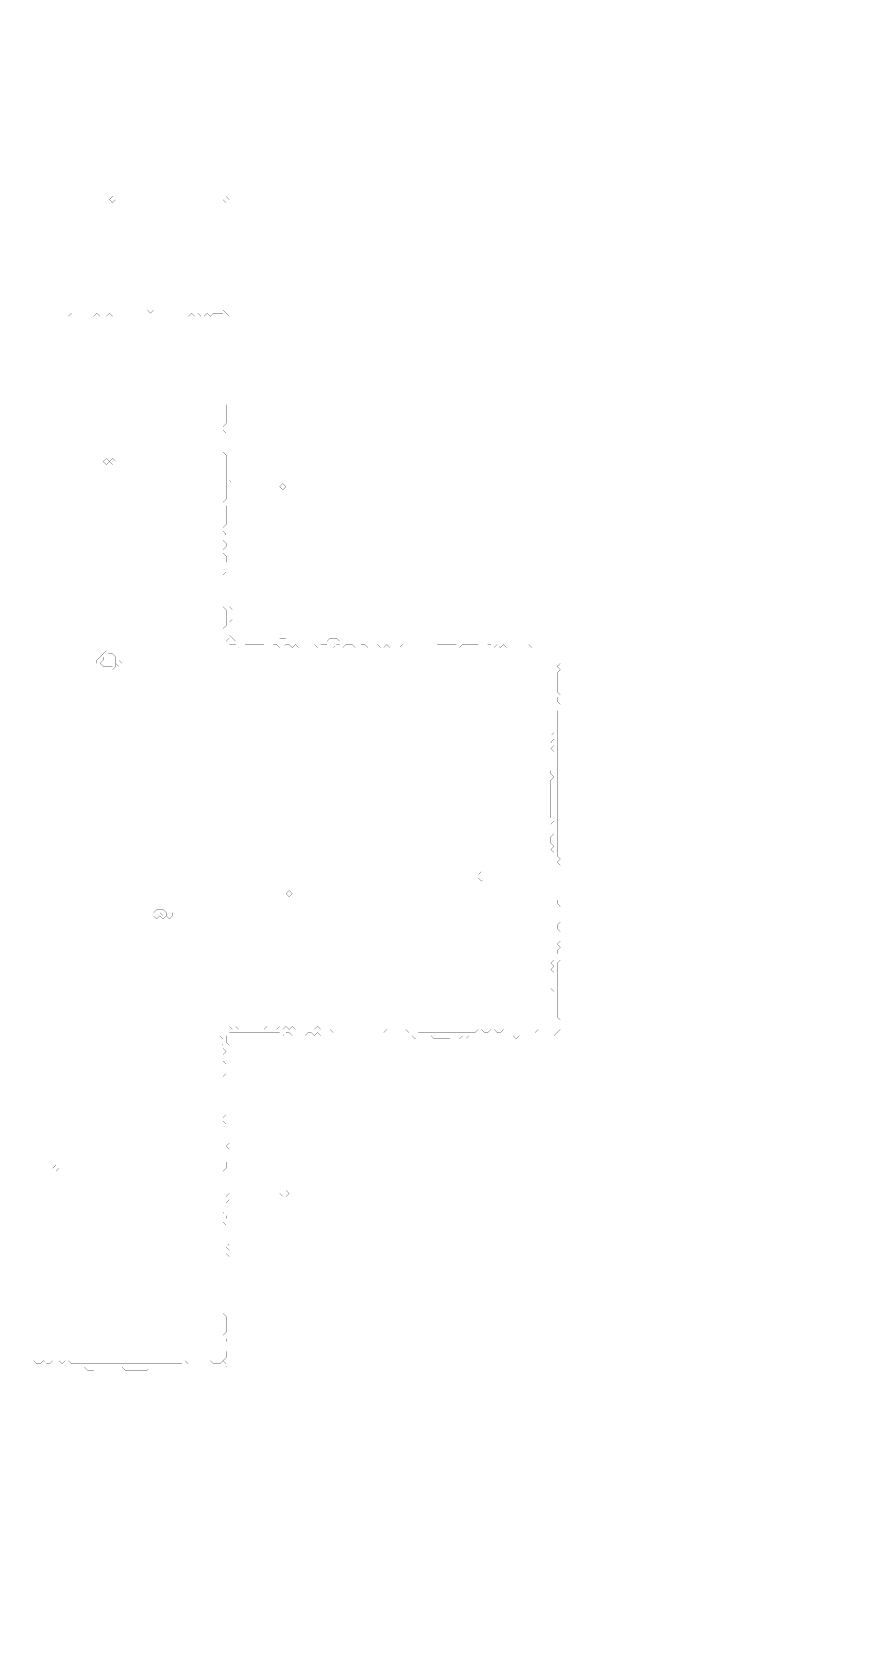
# Model space of a CAD drawing. Header units: metres. Extents: x 0 to 5075, y -5075 to 0.
# Drawn here: x 2538 to 5075, y -5075 to 0 of the extents above; entities that cross this region are included whole.
import ezdxf

# ---------------------------------------------------------------- set-up
doc = ezdxf.new("R2010")
doc.units = ezdxf.units.M
doc.layers.add('conductor', color=1, linetype='Continuous')
doc.layers.add('substrate', color=5, linetype='Continuous')

msp = doc.modelspace()

# ---------------------------------------------------------------- linework, layer by layer
at = {"layer": 'conductor', "const_width": 0.5}
msp.add_lwpolyline([(2532.6, -4191.2), (2542.5, -4181.2), (2552.4, -4191.2), (2562.4, -4191.2), (2572.3, -4181.2), (2582.2, -4191.2), (2592.2, -4191.2), (2602.1, -4181.2), (2612, -4181.2), (2622, -4181.2), (2631.9, -4191.2), (2641.8, -4181.2), (2651.7, -4181.2), (2661.7, -4191.2), (2671.6, -4191.2), (2681.5, -4191.2), (2691.5, -4191.2), (2701.4, -4191.2), (2711.3, -4191.2), (2721.3, -4191.2), (2731.2, -4191.2), (2741.1, -4191.2), (2751.1, -4191.2), (2761, -4191.2), (2770.9, -4191.2), (2780.9, -4191.2), (2790.8, -4191.2), (2800.7, -4191.2), (2810.7, -4191.2), (2820.6, -4191.2), (2830.5, -4191.2), (2840.4, -4191.2), (2850.4, -4191.2), (2860.3, -4191.2), (2870.2, -4191.2), (2880.2, -4191.2), (2890.1, -4191.2), (2900, -4191.2), (2910, -4191.2), (2919.9, -4191.2), (2929.8, -4191.2), (2939.8, -4191.2), (2949.7, -4191.2), (2959.6, -4191.2), (2969.6, -4191.2), (2979.5, -4191.2), (2989.4, -4191.2), (2999.4, -4191.2), (3009.3, -4191.2), (3019.2, -4181.2), (3029.2, -4191.2), (3039.1, -4181.2), (3049, -4181.2), (3058.9, -4181.2), (3068.9, -4181.2), (3078.8, -4181.2), (3088.7, -4181.2), (3098.7, -4181.2), (3108.6, -4191.2), (3118.5, -4191.2), (3128.5, -4191.2), (3138.4, -4181.2), (3148.3, -4191.2), (3138.4, -4181.2), (3148.3, -4171.3), (3148.3, -4161.4), (3148.3, -4151.4), (3138.4, -4141.5), (3138.4, -4131.6), (3148.3, -4121.6), (3148.3, -4111.7), (3138.4, -4101.8), (3148.3, -4091.8), (3148.3, -4081.9), (3148.3, -4072), (3148.3, -4062), (3148.3, -4052.1), (3148.3, -4042.2), (3138.4, -4032.2), (3138.4, -4022.3), (3138.4, -4012.4), (3138.4, -4002.5), (3138.4, -3992.5), (3138.4, -3982.6), (3138.4, -3972.7), (3138.4, -3962.7), (3138.4, -3952.8), (3138.4, -3942.9), (3138.4, -3932.9), (3138.4, -3923), (3138.4, -3913.1), (3138.4, -3903.1), (3138.4, -3893.2), (3138.4, -3883.3), (3138.4, -3873.3), (3138.4, -3863.4), (3138.4, -3853.5), (3138.4, -3843.5), (3138.4, -3833.6), (3138.4, -3823.7), (3138.4, -3813.8), (3138.4, -3803.8), (3138.4, -3793.9), (3138.4, -3784), (3138.4, -3774), (3138.4, -3764.1), (3148.3, -3754.2), (3138.4, -3744.2), (3148.3, -3734.3), (3148.3, -3724.4), (3138.4, -3714.4), (3138.4, -3704.5), (3138.4, -3694.6), (3138.4, -3684.6), (3138.4, -3674.7), (3138.4, -3664.8), (3138.4, -3654.8), (3138.4, -3644.9), (3138.4, -3635), (3138.4, -3625), (3138.4, -3615.1), (3138.4, -3605.2), (3138.4, -3595.3), (3138.4, -3585.3), (3148.3, -3575.4), (3148.3, -3565.5), (3148.3, -3555.5), (3138.4, -3545.6), (3138.4, -3535.7), (3138.4, -3525.7), (3138.4, -3515.8), (3138.4, -3505.9), (3138.4, -3495.9), (3138.4, -3486), (3138.4, -3476.1), (3138.4, -3466.1), (3138.4, -3456.2), (3138.4, -3446.3), (3148.3, -3436.3), (3138.4, -3426.4), (3138.4, -3416.5), (3148.3, -3406.6), (3138.4, -3396.6), (3138.4, -3386.7), (3138.4, -3376.8), (3138.4, -3366.8), (3138.4, -3356.9), (3138.4, -3347), (3138.4, -3337), (3138.4, -3327.1), (3138.4, -3317.2), (3138.4, -3307.2), (3138.4, -3297.3), (3138.4, -3287.4), (3148.3, -3277.4), (3138.4, -3267.5), (3138.4, -3257.6), (3148.3, -3247.6), (3138.4, -3237.7), (3138.4, -3227.8), (3138.4, -3217.9), (3148.3, -3207.9), (3138.4, -3198), (3138.4, -3188.1), (3128.5, -3178.1), (3138.4, -3168.2), (3128.5, -3158.3), (3138.4, -3148.3), (3148.3, -3138.4), (3158.3, -3128.5), (3168.2, -3138.4), (3178.1, -3128.5), (3188.1, -3138.4), (3198, -3128.5), (3207.9, -3128.5), (3217.9, -3128.5), (3227.8, -3128.5), (3237.7, -3128.5), (3247.6, -3128.5), (3257.6, -3128.5), (3267.5, -3138.4), (3277.4, -3128.5), (3287.4, -3128.5), (3297.3, -3128.5), (3307.2, -3138.4), (3317.2, -3128.5), (3327.1, -3138.4), (3337, -3128.5), (3347, -3138.4), (3356.9, -3128.5), (3366.8, -3138.4), (3376.8, -3138.4), (3386.7, -3138.4), (3396.6, -3138.4), (3406.6, -3138.4), (3416.5, -3138.4), (3426.4, -3138.4), (3436.3, -3128.5), (3446.3, -3138.4), (3456.2, -3138.4), (3466.1, -3138.4), (3476.1, -3138.4), (3486, -3148.3), (3495.9, -3138.4), (3505.9, -3138.4), (3515.8, -3138.4), (3525.7, -3138.4), (3535.7, -3138.4), (3545.6, -3138.4), (3555.5, -3138.4), (3565.5, -3138.4), (3575.4, -3138.4), (3585.3, -3138.4), (3595.3, -3138.4), (3605.2, -3138.4), (3615.1, -3138.4), (3625, -3138.4), (3635, -3138.4), (3644.9, -3148.3), (3654.8, -3138.4), (3664.8, -3138.4), (3674.7, -3138.4), (3684.6, -3138.4), (3694.6, -3138.4), (3704.5, -3138.4), (3714.4, -3138.4), (3724.4, -3148.3), (3734.3, -3138.4), (3744.2, -3138.4), (3754.2, -3148.3), (3764.1, -3148.3), (3774, -3148.3), (3784, -3148.3), (3793.9, -3148.3), (3803.8, -3148.3), (3813.8, -3148.3), (3823.7, -3148.3), (3833.6, -3148.3), (3843.5, -3148.3), (3853.5, -3148.3), (3863.4, -3148.3), (3873.3, -3148.3), (3883.3, -3148.3), (3893.2, -3148.3), (3903.1, -3148.3), (3913.1, -3148.3), (3923, -3148.3), (3932.9, -3148.3), (3942.9, -3138.4), (3952.8, -3138.4), (3962.7, -3148.3), (3972.7, -3148.3), (3982.6, -3138.4), (3992.5, -3138.4), (4002.5, -3148.3), (4012.4, -3148.3), (4022.3, -3138.4), (4032.2, -3138.4), (4042.2, -3138.4), (4052.1, -3138.4), (4062, -3138.4), (4072, -3138.4), (4081.9, -3138.4), (4091.8, -3138.4), (4101.8, -3138.4), (4111.7, -3138.4), (4121.6, -3148.3), (4131.6, -3138.4), (4141.5, -3138.4), (4151.4, -3138.4), (4161.4, -3138.4), (4171.3, -3138.4), (4181.2, -3138.4), (4181.2, -3128.5), (4181.2, -3118.5), (4181.2, -3108.6), (4181.2, -3098.7), (4181.2, -3088.7), (4181.2, -3078.8), (4181.2, -3068.9), (4181.2, -3058.9), (4181.2, -3049), (4181.2, -3039.1), (4171.3, -3029.2), (4181.2, -3019.2), (4171.3, -3009.3), (4181.2, -2999.4), (4181.2, -2989.4), (4181.2, -2979.5), (4181.2, -2969.6), (4181.2, -2959.6), (4171.3, -2949.7), (4181.2, -2939.8), (4171.3, -2929.8), (4181.2, -2919.9), (4181.2, -2910), (4181.2, -2900), (4181.2, -2890.1), (4181.2, -2880.2), (4181.2, -2870.2), (4181.2, -2860.3), (4181.2, -2850.4), (4181.2, -2840.4), (4181.2, -2830.5), (4181.2, -2820.6), (4181.2, -2810.7), (4181.2, -2800.7), (4171.3, -2790.8), (4181.2, -2780.9), (4181.2, -2770.9), (4181.2, -2761), (4181.2, -2751.1), (4181.2, -2741.1), (4181.2, -2731.2), (4181.2, -2721.3), (4181.2, -2711.3), (4181.2, -2701.4), (4181.2, -2691.5), (4181.2, -2681.5), (4181.2, -2671.6), (4181.2, -2661.7), (4181.2, -2651.7), (4181.2, -2641.8), (4181.2, -2631.9), (4181.2, -2622), (4181.2, -2612), (4181.2, -2602.1), (4181.2, -2592.2), (4181.2, -2582.2), (4171.3, -2572.3), (4181.2, -2562.4), (4171.3, -2552.4), (4171.3, -2542.5), (4171.3, -2532.6), (4181.2, -2522.6), (4181.2, -2512.7), (4181.2, -2502.8), (4171.3, -2492.8), (4181.2, -2482.9), (4171.3, -2473), (4171.3, -2463), (4171.3, -2453.1), (4171.3, -2443.2), (4171.3, -2433.3), (4171.3, -2423.3), (4171.3, -2413.4), (4171.3, -2403.5), (4171.3, -2393.5), (4171.3, -2383.6), (4171.3, -2373.7), (4171.3, -2363.7), (4171.3, -2353.8), (4181.2, -2343.9), (4171.3, -2333.9), (4171.3, -2324), (4181.2, -2314.1), (4171.3, -2304.1), (4181.2, -2294.2), (4181.2, -2284.3), (4181.2, -2274.3), (4181.2, -2264.4), (4171.3, -2254.5), (4181.2, -2244.6), (4171.3, -2234.6), (4181.2, -2224.7), (4171.3, -2214.8), (4181.2, -2204.8), (4171.3, -2194.9), (4181.2, -2185), (4171.3, -2175), (4181.2, -2165.1), (4171.3, -2155.2), (4181.2, -2145.2), (4181.2, -2135.3), (4181.2, -2125.4), (4181.2, -2115.4), (4181.2, -2105.5), (4181.2, -2095.6), (4181.2, -2085.6), (4181.2, -2075.7), (4181.2, -2065.8), (4181.2, -2055.8), (4181.2, -2045.9), (4181.2, -2036), (4181.2, -2026.1), (4181.2, -2016.1), (4181.2, -2006.2), (4181.2, -1996.3), (4181.2, -1986.3), (4181.2, -1976.4), (4181.2, -1966.5), (4181.2, -1956.5), (4181.2, -1946.6), (4181.2, -1936.7), (4171.3, -1936.7), (4161.4, -1936.7), (4151.4, -1936.7), (4141.5, -1936.7), (4131.6, -1936.7), (4121.6, -1936.7), (4111.7, -1936.7), (4101.8, -1926.7), (4091.8, -1936.7), (4081.9, -1936.7), (4072, -1936.7), (4062, -1936.7), (4052.1, -1936.7), (4042.2, -1936.7), (4032.2, -1936.7), (4022.3, -1926.7), (4012.4, -1936.7), (4002.5, -1926.7), (3992.5, -1936.7), (3982.6, -1926.7), (3972.7, -1926.7), (3962.7, -1936.7), (3952.8, -1936.7), (3942.9, -1926.7), (3932.9, -1926.7), (3923, -1926.7), (3913.1, -1926.7), (3903.1, -1926.7), (3893.2, -1926.7), (3883.3, -1936.7), (3873.3, -1926.7), (3863.4, -1926.7), (3853.5, -1926.7), (3843.5, -1926.7), (3833.6, -1926.7), (3823.7, -1926.7), (3813.8, -1926.7), (3803.8, -1936.7), (3793.9, -1936.7), (3784, -1936.7), (3774, -1936.7), (3764.1, -1936.7), (3754.2, -1936.7), (3744.2, -1936.7), (3734.3, -1936.7), (3724.4, -1936.7), (3714.4, -1936.7), (3704.5, -1926.7), (3694.6, -1936.7), (3684.6, -1936.7), (3674.7, -1936.7), (3664.8, -1936.7), (3654.8, -1926.7), (3644.9, -1936.7), (3635, -1936.7), (3625, -1926.7), (3615.1, -1936.7), (3605.2, -1936.7), (3595.3, -1936.7), (3585.3, -1926.7), (3575.4, -1926.7), (3565.5, -1936.7), (3555.5, -1936.7), (3545.6, -1926.7), (3535.7, -1926.7), (3525.7, -1926.7), (3515.8, -1936.7), (3505.9, -1926.7), (3495.9, -1926.7), (3486, -1936.7), (3476.1, -1936.7), (3466.1, -1926.7), (3456.2, -1926.7), (3446.3, -1926.7), (3436.3, -1936.7), (3426.4, -1926.7), (3416.5, -1936.7), (3406.6, -1936.7), (3396.6, -1936.7), (3386.7, -1936.7), (3376.8, -1936.7), (3366.8, -1926.7), (3356.9, -1936.7), (3347, -1926.7), (3337, -1926.7), (3327.1, -1936.7), (3317.2, -1936.7), (3307.2, -1926.7), (3297.3, -1926.7), (3287.4, -1936.7), (3277.4, -1936.7), (3267.5, -1926.7), (3257.6, -1926.7), (3247.6, -1926.7), (3237.7, -1926.7), (3227.8, -1926.7), (3217.9, -1926.7), (3207.9, -1926.7), (3198, -1936.7), (3188.1, -1936.7), (3178.1, -1926.7), (3168.2, -1926.7), (3158.3, -1926.7), (3148.3, -1916.8), (3158.3, -1906.9), (3148.3, -1896.9), (3138.4, -1887), (3138.4, -1877.1), (3148.3, -1867.1), (3148.3, -1857.2), (3148.3, -1847.3), (3148.3, -1837.4), (3148.3, -1827.4), (3148.3, -1817.5), (3138.4, -1807.6), (3138.4, -1797.6), (3138.4, -1787.7), (3138.4, -1777.8), (3138.4, -1767.8), (3138.4, -1757.9), (3138.4, -1748), (3138.4, -1738), (3138.4, -1728.1), (3138.4, -1718.2), (3138.4, -1708.2), (3148.3, -1698.3), (3138.4, -1688.4), (3138.4, -1678.4), (3148.3, -1668.5), (3148.3, -1658.6), (3148.3, -1648.7), (3138.4, -1638.7), (3138.4, -1628.8), (3148.3, -1618.9), (3148.3, -1608.9), (3138.4, -1599), (3138.4, -1589.1), (3148.3, -1579.1), (3138.4, -1569.2), (3138.4, -1559.3), (3148.3, -1549.3), (3148.3, -1539.4), (3148.3, -1529.5), (3148.3, -1519.5), (3148.3, -1509.6), (3148.3, -1499.7), (3148.3, -1489.7), (3138.4, -1479.8), (3148.3, -1469.9), (3148.3, -1460), (3148.3, -1450), (3148.3, -1440.1), (3148.3, -1430.2), (3148.3, -1420.2), (3148.3, -1410.3), (3148.3, -1400.4), (3148.3, -1390.4), (3148.3, -1380.5), (3148.3, -1370.6), (3148.3, -1360.6), (3148.3, -1350.7), (3148.3, -1340.8), (3148.3, -1330.8), (3138.4, -1320.9), (3138.4, -1311), (3138.4, -1301), (3138.4, -1291.1), (3138.4, -1281.2), (3138.4, -1271.2), (3148.3, -1261.3), (3138.4, -1251.4), (3138.4, -1241.5), (3148.3, -1231.5), (3148.3, -1221.6), (3148.3, -1211.7), (3148.3, -1201.7), (3148.3, -1191.8), (3148.3, -1181.9), (3148.3, -1171.9), (3138.4, -1162), (3138.4, -1152.1), (3138.4, -1142.1), (3138.4, -1132.2), (3138.4, -1122.3), (3138.4, -1112.3), (3138.4, -1102.4), (3138.4, -1092.5), (3138.4, -1082.5), (3138.4, -1072.6), (3138.4, -1062.7), (3138.4, -1052.8), (3138.4, -1042.8), (3138.4, -1032.9), (3138.4, -1023), (3138.4, -1013), (3138.4, -1003.1), (3138.4, -993.2), (3138.4, -983.2), (3138.4, -973.3), (3138.4, -963.4), (3138.4, -953.4), (3138.4, -943.5), (3138.4, -933.6), (3138.4, -923.6), (3138.4, -913.7), (3138.4, -903.8), (3138.4, -893.8), (3138.4, -883.9), (3128.5, -883.9), (3118.5, -883.9), (3108.6, -883.9), (3098.7, -893.8), (3088.7, -883.9), (3078.8, -893.8), (3068.9, -893.8), (3058.9, -883.9), (3049, -893.8), (3039.1, -883.9), (3029.2, -893.8), (3019.2, -893.8), (3009.3, -893.8), (2999.4, -893.8), (2989.4, -893.8), (2979.5, -893.8), (2969.6, -893.8), (2959.6, -893.8), (2949.7, -893.8), (2939.8, -893.8), (2929.8, -893.8), (2919.9, -893.8), (2910, -893.8), (2900, -893.8), (2890.1, -893.8), (2880.2, -893.8), (2870.2, -893.8), (2860.3, -893.8), (2850.4, -893.8), (2840.4, -893.8), (2830.5, -893.8), (2820.6, -893.8), (2810.7, -893.8), (2800.7, -893.8), (2790.8, -893.8), (2780.9, -883.9), (2770.9, -893.8), (2761, -893.8), (2751.1, -893.8), (2741.1, -883.9), (2731.2, -893.8), (2721.3, -893.8), (2711.3, -893.8), (2701.4, -893.8), (2691.5, -893.8), (2681.5, -893.8), (2671.6, -893.8), (2661.7, -883.9), (2651.7, -893.8), (2641.8, -893.8), (2631.9, -893.8), (2622, -893.8), (2612, -893.8), (2602.1, -893.8), (2592.2, -893.8), (2582.2, -893.8), (2572.3, -893.8), (2562.4, -893.8), (2552.4, -893.8), (2542.5, -893.8), (2532.6, -893.8)], dxfattribs=at)
for points in [[(2761, -1350.7), (2770.9, -1340.8), (2780.9, -1350.7), (2770.9, -1360.6)], [(2780.9, -1350.7), (2790.8, -1340.8), (2800.7, -1350.7), (2790.8, -1360.6)], [(2761, -1956.5), (2770.9, -1946.6), (2780.9, -1956.5), (2790.8, -1956.5), (2800.7, -1966.5), (2800.7, -1976.4), (2800.7, -1986.3), (2800.7, -1996.3), (2790.8, -2006.2), (2780.9, -2006.2), (2770.9, -2006.2), (2761, -2006.2), (2751.1, -1996.3), (2741.1, -1986.3), (2741.1, -1976.4), (2751.1, -1966.5)], [(2800.7, -1986.3), (2810.7, -1976.4), (2820.6, -1986.3), (2810.7, -1996.3)], [(3942.9, -2651.7), (3952.8, -2641.8), (3962.7, -2651.7), (3962.7, -2661.7), (3952.8, -2671.6), (3942.9, -2661.7)], [(3337, -2711.3), (3347, -2701.4), (3356.9, -2711.3), (3347, -2721.3)], [(2919.9, -2770.9), (2929.8, -2761), (2939.8, -2761), (2949.7, -2761), (2959.6, -2770.9), (2959.6, -2780.9), (2949.7, -2790.8), (2939.8, -2780.9), (2929.8, -2790.8), (2919.9, -2780.9)], [(2959.6, -2770.9), (2969.6, -2761), (2979.5, -2770.9), (2979.5, -2780.9), (2969.6, -2790.8), (2959.6, -2780.9)], [(2602.1, -3575.4), (2612, -3565.5), (2622, -3575.4), (2612, -3585.3)]]:
    msp.add_lwpolyline(points, close=True, dxfattribs=at)
at = {"layer": 'substrate', "const_width": 0.5}
for points in [[(2532.6, -5075.1), (2542.5, -5075.1), (2552.4, -5075.1), (2562.4, -5075.1), (2572.3, -5075.1), (2582.2, -5075.1), (2592.2, -5075.1), (2602.1, -5075.1), (2612, -5075.1), (2622, -5075.1), (2631.9, -5075.1), (2641.8, -5075.1), (2651.7, -5075.1), (2661.7, -5075.1), (2671.6, -5075.1), (2681.5, -5075.1), (2691.5, -5075.1), (2701.4, -5075.1), (2711.3, -5075.1), (2721.3, -5075.1), (2731.2, -5075.1), (2741.1, -5075.1), (2751.1, -5075.1), (2761, -5075.1), (2770.9, -5075.1), (2780.9, -5075.1), (2790.8, -5075.1), (2800.7, -5075.1), (2810.7, -5075.1), (2820.6, -5075.1), (2830.5, -5075.1), (2840.4, -5075.1), (2850.4, -5075.1), (2860.3, -5075.1), (2870.2, -5075.1), (2880.2, -5075.1), (2890.1, -5075.1), (2900, -5075.1), (2910, -5075.1), (2919.9, -5075.1), (2929.8, -5075.1), (2939.8, -5075.1), (2949.7, -5075.1), (2959.6, -5075.1), (2969.6, -5075.1), (2979.5, -5075.1), (2989.4, -5075.1), (2999.4, -5075.1), (3009.3, -5075.1), (3019.2, -5075.1), (3029.2, -5075.1), (3039.1, -5075.1), (3049, -5075.1), (3058.9, -5075.1), (3068.9, -5075.1), (3078.8, -5075.1), (3088.7, -5075.1), (3098.7, -5075.1), (3108.6, -5075.1), (3118.5, -5075.1), (3128.5, -5075.1), (3138.4, -5075.1), (3148.3, -5075.1), (3158.3, -5075.1), (3168.2, -5075.1), (3178.1, -5075.1), (3188.1, -5075.1), (3198, -5075.1), (3207.9, -5075.1), (3217.9, -5075.1), (3227.8, -5075.1), (3237.7, -5075.1), (3247.6, -5075.1), (3257.6, -5075.1), (3267.5, -5075.1), (3277.4, -5075.1), (3287.4, -5075.1), (3297.3, -5075.1), (3307.2, -5075.1), (3317.2, -5075.1), (3327.1, -5075.1), (3337, -5075.1), (3347, -5075.1), (3356.9, -5075.1), (3366.8, -5075.1), (3376.8, -5075.1), (3386.7, -5075.1), (3396.6, -5075.1), (3406.6, -5075.1), (3416.5, -5075.1), (3426.4, -5075.1), (3436.3, -5075.1), (3446.3, -5075.1), (3456.2, -5075.1), (3466.1, -5075.1), (3476.1, -5075.1), (3486, -5075.1), (3495.9, -5075.1), (3505.9, -5075.1), (3515.8, -5075.1), (3525.7, -5075.1), (3535.7, -5075.1), (3545.6, -5075.1), (3555.5, -5075.1), (3565.5, -5075.1), (3575.4, -5075.1), (3585.3, -5075.1), (3595.3, -5075.1), (3605.2, -5075.1), (3615.1, -5075.1), (3625, -5075.1), (3635, -5075.1), (3644.9, -5075.1), (3654.8, -5075.1), (3664.8, -5075.1), (3674.7, -5075.1), (3684.6, -5075.1), (3694.6, -5075.1), (3704.5, -5075.1), (3714.4, -5075.1), (3724.4, -5075.1), (3734.3, -5075.1), (3744.2, -5075.1), (3754.2, -5075.1), (3764.1, -5075.1), (3774, -5075.1), (3784, -5075.1), (3793.9, -5075.1), (3803.8, -5075.1), (3813.8, -5075.1), (3823.7, -5075.1), (3833.6, -5075.1), (3843.5, -5075.1), (3853.5, -5075.1), (3863.4, -5075.1), (3873.3, -5075.1), (3883.3, -5075.1), (3893.2, -5075.1), (3903.1, -5075.1), (3913.1, -5075.1), (3923, -5075.1), (3932.9, -5075.1), (3942.9, -5075.1), (3952.8, -5075.1), (3962.7, -5075.1), (3972.7, -5075.1), (3982.6, -5075.1), (3992.5, -5075.1), (4002.5, -5075.1), (4012.4, -5075.1), (4022.3, -5075.1), (4032.2, -5075.1), (4042.2, -5075.1), (4052.1, -5075.1), (4062, -5075.1), (4072, -5075.1), (4081.9, -5075.1), (4091.8, -5075.1), (4101.8, -5075.1), (4111.7, -5075.1), (4121.6, -5075.1), (4131.6, -5075.1), (4141.5, -5075.1), (4151.4, -5075.1), (4161.4, -5075.1), (4171.3, -5075.1), (4181.2, -5075.1), (4191.2, -5075.1), (4201.1, -5075.1), (4211, -5075.1), (4220.9, -5075.1), (4230.9, -5075.1), (4240.8, -5075.1), (4250.7, -5075.1), (4260.7, -5075.1), (4270.6, -5075.1), (4280.5, -5075.1), (4290.5, -5075.1), (4300.4, -5075.1), (4310.3, -5075.1), (4320.3, -5075.1), (4330.2, -5075.1), (4340.1, -5075.1), (4350.1, -5075.1), (4360, -5075.1), (4369.9, -5075.1), (4379.9, -5075.1), (4389.8, -5075.1), (4399.7, -5075.1), (4409.6, -5075.1), (4419.6, -5075.1), (4429.5, -5075.1), (4439.4, -5075.1), (4449.4, -5075.1), (4459.3, -5075.1), (4469.2, -5075.1), (4479.2, -5075.1), (4489.1, -5075.1), (4499, -5075.1), (4509, -5075.1), (4518.9, -5075.1), (4528.8, -5075.1), (4538.8, -5075.1), (4548.7, -5075.1), (4558.6, -5075.1), (4568.6, -5075.1), (4578.5, -5075.1), (4588.4, -5075.1), (4598.3, -5075.1), (4608.3, -5075.1), (4618.2, -5075.1), (4628.1, -5075.1), (4638.1, -5075.1), (4648, -5075.1), (4657.9, -5075.1), (4667.9, -5075.1), (4677.8, -5075.1), (4687.7, -5075.1), (4697.7, -5075.1), (4707.6, -5075.1), (4717.5, -5075.1), (4727.5, -5075.1), (4737.4, -5075.1), (4747.3, -5075.1), (4757.3, -5075.1), (4767.2, -5075.1), (4777.1, -5075.1), (4787.1, -5075.1), (4797, -5075.1), (4806.9, -5075.1), (4816.8, -5075.1), (4826.8, -5075.1), (4836.7, -5075.1), (4846.6, -5075.1), (4856.6, -5075.1), (4866.5, -5075.1), (4876.4, -5075.1), (4886.4, -5075.1), (4896.3, -5075.1), (4906.2, -5075.1), (4916.2, -5075.1), (4926.1, -5075.1), (4936, -5075.1), (4946, -5075.1), (4955.9, -5075.1), (4965.8, -5075.1), (4975.8, -5075.1), (4985.7, -5075.1), (4995.6, -5075.1), (5005.5, -5075.1), (5015.5, -5075.1), (5025.4, -5075.1), (5035.3, -5075.1), (5045.3, -5075.1), (5055.2, -5075.1), (5065.1, -5075.1), (5075.1, -5075.1), (5075.1, -5065.1), (5075.1, -5055.2), (5075.1, -5045.3), (5075.1, -5035.3), (5075.1, -5025.4), (5075.1, -5015.5), (5075.1, -5005.5), (5075.1, -4995.6), (5075.1, -4985.7), (5075.1, -4975.8), (5075.1, -4965.8), (5075.1, -4955.9), (5075.1, -4946), (5075.1, -4936), (5075.1, -4926.1), (5075.1, -4916.2), (5075.1, -4906.2), (5075.1, -4896.3), (5075.1, -4886.4), (5075.1, -4876.4), (5075.1, -4866.5), (5075.1, -4856.6), (5075.1, -4846.6), (5075.1, -4836.7), (5075.1, -4826.8), (5075.1, -4816.8), (5075.1, -4806.9), (5075.1, -4797), (5075.1, -4787.1), (5075.1, -4777.1), (5075.1, -4767.2), (5075.1, -4757.3), (5075.1, -4747.3), (5075.1, -4737.4), (5075.1, -4727.5), (5075.1, -4717.5), (5075.1, -4707.6), (5075.1, -4697.7), (5075.1, -4687.7), (5075.1, -4677.8), (5075.1, -4667.9), (5075.1, -4657.9), (5075.1, -4648), (5075.1, -4638.1), (5075.1, -4628.1), (5075.1, -4618.2), (5075.1, -4608.3), (5075.1, -4598.3), (5075.1, -4588.4), (5075.1, -4578.5), (5075.1, -4568.6), (5075.1, -4558.6), (5075.1, -4548.7), (5075.1, -4538.8), (5075.1, -4528.8), (5075.1, -4518.9), (5075.1, -4509), (5075.1, -4499), (5075.1, -4489.1), (5075.1, -4479.2), (5075.1, -4469.2), (5075.1, -4459.3), (5075.1, -4449.4), (5075.1, -4439.4), (5075.1, -4429.5), (5075.1, -4419.6), (5075.1, -4409.6), (5075.1, -4399.7), (5075.1, -4389.8), (5075.1, -4379.9), (5075.1, -4369.9), (5075.1, -4360), (5075.1, -4350.1), (5075.1, -4340.1), (5075.1, -4330.2), (5075.1, -4320.3), (5075.1, -4310.3), (5075.1, -4300.4), (5075.1, -4290.5), (5075.1, -4280.5), (5075.1, -4270.6), (5075.1, -4260.7), (5075.1, -4250.7), (5075.1, -4240.8), (5075.1, -4230.9), (5075.1, -4220.9), (5075.1, -4211), (5075.1, -4201.1), (5075.1, -4191.2), (5075.1, -4181.2), (5075.1, -4171.3), (5075.1, -4161.4), (5075.1, -4151.4), (5075.1, -4141.5), (5075.1, -4131.6), (5075.1, -4121.6), (5075.1, -4111.7), (5075.1, -4101.8), (5075.1, -4091.8), (5075.1, -4081.9), (5075.1, -4072), (5075.1, -4062), (5075.1, -4052.1), (5075.1, -4042.2), (5075.1, -4032.2), (5075.1, -4022.3), (5075.1, -4012.4), (5075.1, -4002.5), (5075.1, -3992.5), (5075.1, -3982.6), (5075.1, -3972.7), (5075.1, -3962.7), (5075.1, -3952.8), (5075.1, -3942.9), (5075.1, -3932.9), (5075.1, -3923), (5075.1, -3913.1), (5075.1, -3903.1), (5075.1, -3893.2), (5075.1, -3883.3), (5075.1, -3873.3), (5075.1, -3863.4), (5075.1, -3853.5), (5075.1, -3843.5), (5075.1, -3833.6), (5075.1, -3823.7), (5075.1, -3813.8), (5075.1, -3803.8), (5075.1, -3793.9), (5075.1, -3784), (5075.1, -3774), (5075.1, -3764.1), (5075.1, -3754.2), (5075.1, -3744.2), (5075.1, -3734.3), (5075.1, -3724.4), (5075.1, -3714.4), (5075.1, -3704.5), (5075.1, -3694.6), (5075.1, -3684.6), (5075.1, -3674.7), (5075.1, -3664.8), (5075.1, -3654.8), (5075.1, -3644.9), (5075.1, -3635), (5075.1, -3625), (5075.1, -3615.1), (5075.1, -3605.2), (5075.1, -3595.3), (5075.1, -3585.3), (5075.1, -3575.4), (5075.1, -3565.5), (5075.1, -3555.5), (5075.1, -3545.6), (5075.1, -3535.7), (5075.1, -3525.7), (5075.1, -3515.8), (5075.1, -3505.9), (5075.1, -3495.9), (5075.1, -3486), (5075.1, -3476.1), (5075.1, -3466.1), (5075.1, -3456.2), (5075.1, -3446.3), (5075.1, -3436.3), (5075.1, -3426.4), (5075.1, -3416.5), (5075.1, -3406.6), (5075.1, -3396.6), (5075.1, -3386.7), (5075.1, -3376.8), (5075.1, -3366.8), (5075.1, -3356.9), (5075.1, -3347), (5075.1, -3337), (5075.1, -3327.1), (5075.1, -3317.2), (5075.1, -3307.2), (5075.1, -3297.3), (5075.1, -3287.4), (5075.1, -3277.4), (5075.1, -3267.5), (5075.1, -3257.6), (5075.1, -3247.6), (5075.1, -3237.7), (5075.1, -3227.8), (5075.1, -3217.9), (5075.1, -3207.9), (5075.1, -3198), (5075.1, -3188.1), (5075.1, -3178.1), (5075.1, -3168.2), (5075.1, -3158.3), (5075.1, -3148.3), (5075.1, -3138.4), (5075.1, -3128.5), (5075.1, -3118.5), (5075.1, -3108.6), (5075.1, -3098.7), (5075.1, -3088.7), (5075.1, -3078.8), (5075.1, -3068.9), (5075.1, -3058.9), (5075.1, -3049), (5075.1, -3039.1), (5075.1, -3029.2), (5075.1, -3019.2), (5075.1, -3009.3), (5075.1, -2999.4), (5075.1, -2989.4), (5075.1, -2979.5), (5075.1, -2969.6), (5075.1, -2959.6), (5075.1, -2949.7), (5075.1, -2939.8), (5075.1, -2929.8), (5075.1, -2919.9), (5075.1, -2910), (5075.1, -2900), (5075.1, -2890.1), (5075.1, -2880.2), (5075.1, -2870.2), (5075.1, -2860.3), (5075.1, -2850.4), (5075.1, -2840.4), (5075.1, -2830.5), (5075.1, -2820.6), (5075.1, -2810.7), (5075.1, -2800.7), (5075.1, -2790.8), (5075.1, -2780.9), (5075.1, -2770.9), (5075.1, -2761), (5075.1, -2751.1), (5075.1, -2741.1), (5075.1, -2731.2), (5075.1, -2721.3), (5075.1, -2711.3), (5075.1, -2701.4), (5075.1, -2691.5), (5075.1, -2681.5), (5075.1, -2671.6), (5075.1, -2661.7), (5075.1, -2651.7), (5075.1, -2641.8), (5075.1, -2631.9), (5075.1, -2622), (5075.1, -2612), (5075.1, -2602.1), (5075.1, -2592.2), (5075.1, -2582.2), (5075.1, -2572.3), (5075.1, -2562.4), (5075.1, -2552.4), (5075.1, -2542.5), (5075.1, -2532.6), (5075.1, -2522.6), (5075.1, -2512.7), (5075.1, -2502.8), (5075.1, -2492.8), (5075.1, -2482.9), (5075.1, -2473), (5075.1, -2463), (5075.1, -2453.1), (5075.1, -2443.2), (5075.1, -2433.3), (5075.1, -2423.3), (5075.1, -2413.4), (5075.1, -2403.5), (5075.1, -2393.5), (5075.1, -2383.6), (5075.1, -2373.7), (5075.1, -2363.7), (5075.1, -2353.8), (5075.1, -2343.9), (5075.1, -2333.9), (5075.1, -2324), (5075.1, -2314.1), (5075.1, -2304.1), (5075.1, -2294.2), (5075.1, -2284.3), (5075.1, -2274.3), (5075.1, -2264.4), (5075.1, -2254.5), (5075.1, -2244.6), (5075.1, -2234.6), (5075.1, -2224.7), (5075.1, -2214.8), (5075.1, -2204.8), (5075.1, -2194.9), (5075.1, -2185), (5075.1, -2175), (5075.1, -2165.1), (5075.1, -2155.2), (5075.1, -2145.2), (5075.1, -2135.3), (5075.1, -2125.4), (5075.1, -2115.4), (5075.1, -2105.5), (5075.1, -2095.6), (5075.1, -2085.6), (5075.1, -2075.7), (5075.1, -2065.8), (5075.1, -2055.8), (5075.1, -2045.9), (5075.1, -2036), (5075.1, -2026.1), (5075.1, -2016.1), (5075.1, -2006.2), (5075.1, -1996.3), (5075.1, -1986.3), (5075.1, -1976.4), (5075.1, -1966.5), (5075.1, -1956.5), (5075.1, -1946.6), (5075.1, -1936.7), (5075.1, -1926.7), (5075.1, -1916.8), (5075.1, -1906.9), (5075.1, -1896.9), (5075.1, -1887), (5075.1, -1877.1), (5075.1, -1867.1), (5075.1, -1857.2), (5075.1, -1847.3), (5075.1, -1837.4), (5075.1, -1827.4), (5075.1, -1817.5), (5075.1, -1807.6), (5075.1, -1797.6), (5075.1, -1787.7), (5075.1, -1777.8), (5075.1, -1767.8), (5075.1, -1757.9), (5075.1, -1748), (5075.1, -1738), (5075.1, -1728.1), (5075.1, -1718.2), (5075.1, -1708.2), (5075.1, -1698.3), (5075.1, -1688.4), (5075.1, -1678.4), (5075.1, -1668.5), (5075.1, -1658.6), (5075.1, -1648.7), (5075.1, -1638.7), (5075.1, -1628.8), (5075.1, -1618.9), (5075.1, -1608.9), (5075.1, -1599), (5075.1, -1589.1), (5075.1, -1579.1), (5075.1, -1569.2), (5075.1, -1559.3), (5075.1, -1549.3), (5075.1, -1539.4), (5075.1, -1529.5), (5075.1, -1519.5), (5075.1, -1509.6), (5075.1, -1499.7), (5075.1, -1489.7), (5075.1, -1479.8), (5075.1, -1469.9), (5075.1, -1460), (5075.1, -1450), (5075.1, -1440.1), (5075.1, -1430.2), (5075.1, -1420.2), (5075.1, -1410.3), (5075.1, -1400.4), (5075.1, -1390.4), (5075.1, -1380.5), (5075.1, -1370.6), (5075.1, -1360.6), (5075.1, -1350.7), (5075.1, -1340.8), (5075.1, -1330.8), (5075.1, -1320.9), (5075.1, -1311), (5075.1, -1301), (5075.1, -1291.1), (5075.1, -1281.2), (5075.1, -1271.2), (5075.1, -1261.3), (5075.1, -1251.4), (5075.1, -1241.5), (5075.1, -1231.5), (5075.1, -1221.6), (5075.1, -1211.7), (5075.1, -1201.7), (5075.1, -1191.8), (5075.1, -1181.9), (5075.1, -1171.9), (5075.1, -1162), (5075.1, -1152.1), (5075.1, -1142.1), (5075.1, -1132.2), (5075.1, -1122.3), (5075.1, -1112.3), (5075.1, -1102.4), (5075.1, -1092.5), (5075.1, -1082.5), (5075.1, -1072.6), (5075.1, -1062.7), (5075.1, -1052.8), (5075.1, -1042.8), (5075.1, -1032.9), (5075.1, -1023), (5075.1, -1013), (5075.1, -1003.1), (5075.1, -993.2), (5075.1, -983.2), (5075.1, -973.3), (5075.1, -963.4), (5075.1, -953.4), (5075.1, -943.5), (5075.1, -933.6), (5075.1, -923.6), (5075.1, -913.7), (5075.1, -903.8), (5075.1, -893.8), (5075.1, -883.9), (5075.1, -874), (5075.1, -864.1), (5075.1, -854.1), (5075.1, -844.2), (5075.1, -834.3), (5075.1, -824.3), (5075.1, -814.4), (5075.1, -804.5), (5075.1, -794.5), (5075.1, -784.6), (5075.1, -774.7), (5075.1, -764.7), (5075.1, -754.8), (5075.1, -744.9), (5075.1, -734.9), (5075.1, -725), (5075.1, -715.1), (5075.1, -705.1), (5075.1, -695.2), (5075.1, -685.3), (5075.1, -675.4), (5075.1, -665.4), (5075.1, -655.5), (5075.1, -645.6), (5075.1, -635.6), (5075.1, -625.7), (5075.1, -615.8), (5075.1, -605.8), (5075.1, -595.9), (5075.1, -586), (5075.1, -576), (5075.1, -566.1), (5075.1, -556.2), (5075.1, -546.2), (5075.1, -536.3), (5075.1, -526.4), (5075.1, -516.4), (5075.1, -506.5), (5075.1, -496.6), (5075.1, -486.7), (5075.1, -476.7), (5075.1, -466.8), (5075.1, -456.9), (5075.1, -446.9), (5075.1, -437), (5075.1, -427.1), (5075.1, -417.1), (5075.1, -407.2), (5075.1, -397.3), (5075.1, -387.3), (5075.1, -377.4), (5075.1, -367.5), (5075.1, -357.5), (5075.1, -347.6), (5075.1, -337.7), (5075.1, -327.7), (5075.1, -317.8), (5075.1, -307.9), (5075.1, -297.9), (5075.1, -288), (5075.1, -278.1), (5075.1, -268.2), (5075.1, -258.2), (5075.1, -248.3), (5075.1, -238.4), (5075.1, -228.4), (5075.1, -218.5), (5075.1, -208.6), (5075.1, -198.6), (5075.1, -188.7), (5075.1, -178.8), (5075.1, -168.8), (5075.1, -158.9), (5075.1, -149), (5075.1, -139), (5075.1, -129.1), (5075.1, -119.2), (5075.1, -109.2), (5075.1, -99.3), (5075.1, -89.4), (5075.1, -79.5), (5075.1, -69.5), (5075.1, -59.6), (5075.1, -49.7), (5075.1, -39.7), (5075.1, -29.8), (5075.1, -19.9), (5075.1, -9.9), (5075.1, 0), (5065.1, 0), (5055.2, 0), (5045.3, 0), (5035.3, 0), (5025.4, 0), (5015.5, 0), (5005.5, 0), (4995.6, 0), (4985.7, 0), (4975.8, 0), (4965.8, 0), (4955.9, 0), (4946, 0), (4936, 0), (4926.1, 0), (4916.2, 0), (4906.2, 0), (4896.3, 0), (4886.4, 0), (4876.4, 0), (4866.5, 0), (4856.6, 0), (4846.6, 0), (4836.7, 0), (4826.8, 0), (4816.8, 0), (4806.9, 0), (4797, 0), (4787.1, 0), (4777.1, 0), (4767.2, 0), (4757.3, 0), (4747.3, 0), (4737.4, 0), (4727.5, 0), (4717.5, 0), (4707.6, 0), (4697.7, 0), (4687.7, 0), (4677.8, 0), (4667.9, 0), (4657.9, 0), (4648, 0), (4638.1, 0), (4628.1, 0), (4618.2, 0), (4608.3, 0), (4598.3, 0), (4588.4, 0), (4578.5, 0), (4568.6, 0), (4558.6, 0), (4548.7, 0), (4538.8, 0), (4528.8, 0), (4518.9, 0), (4509, 0), (4499, 0), (4489.1, 0), (4479.2, 0), (4469.2, 0), (4459.3, 0), (4449.4, 0), (4439.4, 0), (4429.5, 0), (4419.6, 0), (4409.6, 0), (4399.7, 0), (4389.8, 0), (4379.9, 0), (4369.9, 0), (4360, 0), (4350.1, 0), (4340.1, 0), (4330.2, 0), (4320.3, 0), (4310.3, 0), (4300.4, 0), (4290.5, 0), (4280.5, 0), (4270.6, 0), (4260.7, 0), (4250.7, 0), (4240.8, 0), (4230.9, 0), (4220.9, 0), (4211, 0), (4201.1, 0), (4191.2, 0), (4181.2, 0), (4171.3, 0), (4161.4, 0), (4151.4, 0), (4141.5, 0), (4131.6, 0), (4121.6, 0), (4111.7, 0), (4101.8, 0), (4091.8, 0), (4081.9, 0), (4072, 0), (4062, 0), (4052.1, 0), (4042.2, 0), (4032.2, 0), (4022.3, 0), (4012.4, 0), (4002.5, 0), (3992.5, 0), (3982.6, 0), (3972.7, 0), (3962.7, 0), (3952.8, 0), (3942.9, 0), (3932.9, 0), (3923, 0), (3913.1, 0), (3903.1, 0), (3893.2, 0), (3883.3, 0), (3873.3, 0), (3863.4, 0), (3853.5, 0), (3843.5, 0), (3833.6, 0), (3823.7, 0), (3813.8, 0), (3803.8, 0), (3793.9, 0), (3784, 0), (3774, 0), (3764.1, 0), (3754.2, 0), (3744.2, 0), (3734.3, 0), (3724.4, 0), (3714.4, 0), (3704.5, 0), (3694.6, 0), (3684.6, 0), (3674.7, 0), (3664.8, 0), (3654.8, 0), (3644.9, 0), (3635, 0), (3625, 0), (3615.1, 0), (3605.2, 0), (3595.3, 0), (3585.3, 0), (3575.4, 0), (3565.5, 0), (3555.5, 0), (3545.6, 0), (3535.7, 0), (3525.7, 0), (3515.8, 0), (3505.9, 0), (3495.9, 0), (3486, 0), (3476.1, 0), (3466.1, 0), (3456.2, 0), (3446.3, 0), (3436.3, 0), (3426.4, 0), (3416.5, 0), (3406.6, 0), (3396.6, 0), (3386.7, 0), (3376.8, 0), (3366.8, 0), (3356.9, 0), (3347, 0), (3337, 0), (3327.1, 0), (3317.2, 0), (3307.2, 0), (3297.3, 0), (3287.4, 0), (3277.4, 0), (3267.5, 0), (3257.6, 0), (3247.6, 0), (3237.7, 0), (3227.8, 0), (3217.9, 0), (3207.9, 0), (3198, 0), (3188.1, 0), (3178.1, 0), (3168.2, 0), (3158.3, 0), (3148.3, 0), (3138.4, 0), (3128.5, 0), (3118.5, 0), (3108.6, 0), (3098.7, 0), (3088.7, 0), (3078.8, 0), (3068.9, 0), (3058.9, 0), (3049, 0), (3039.1, 0), (3029.2, 0), (3019.2, 0), (3009.3, 0), (2999.4, 0), (2989.4, 0), (2979.5, 0), (2969.6, 0), (2959.6, 0), (2949.7, 0), (2939.8, 0), (2929.8, 0), (2919.9, 0), (2910, 0), (2900, 0), (2890.1, 0), (2880.2, 0), (2870.2, 0), (2860.3, 0), (2850.4, 0), (2840.4, 0), (2830.5, 0), (2820.6, 0), (2810.7, 0), (2800.7, 0), (2790.8, 0), (2780.9, 0), (2770.9, 0), (2761, 0), (2751.1, 0), (2741.1, 0), (2731.2, 0), (2721.3, 0), (2711.3, 0), (2701.4, 0), (2691.5, 0), (2681.5, 0), (2671.6, 0), (2661.7, 0), (2651.7, 0), (2641.8, 0), (2631.9, 0), (2622, 0), (2612, 0), (2602.1, 0), (2592.2, 0), (2582.2, 0), (2572.3, 0), (2562.4, 0), (2552.4, 0), (2542.5, 0), (2532.6, 0)], [(2532.6, -874), (2542.5, -874), (2552.4, -874), (2562.4, -874), (2572.3, -874), (2582.2, -874), (2592.2, -874), (2602.1, -874), (2612, -874), (2622, -874), (2631.9, -874), (2641.8, -874), (2651.7, -874), (2661.7, -874), (2671.6, -874), (2681.5, -874), (2691.5, -874), (2701.4, -874), (2711.3, -874), (2721.3, -874), (2731.2, -874), (2741.1, -874), (2751.1, -874), (2761, -874), (2770.9, -874), (2780.9, -874), (2790.8, -874), (2800.7, -874), (2810.7, -874), (2820.6, -874), (2830.5, -874), (2840.4, -874), (2850.4, -874), (2860.3, -874), (2870.2, -874), (2880.2, -874), (2890.1, -874), (2900, -874), (2910, -883.9), (2919.9, -874), (2929.8, -874), (2939.8, -874), (2949.7, -874), (2959.6, -874), (2969.6, -874), (2979.5, -874), (2989.4, -874), (2999.4, -874), (3009.3, -874), (3019.2, -874), (3029.2, -874), (3039.1, -874), (3049, -874), (3058.9, -874), (3068.9, -874), (3078.8, -874), (3088.7, -874), (3098.7, -874), (3108.6, -874), (3118.5, -874), (3128.5, -874), (3138.4, -874), (3148.3, -883.9), (3158.3, -893.8), (3158.3, -903.8), (3158.3, -913.7), (3158.3, -923.6), (3158.3, -933.6), (3158.3, -943.5), (3158.3, -953.4), (3158.3, -963.4), (3158.3, -973.3), (3158.3, -983.2), (3158.3, -993.2), (3158.3, -1003.1), (3158.3, -1013), (3158.3, -1023), (3158.3, -1032.9), (3158.3, -1042.8), (3158.3, -1052.8), (3158.3, -1062.7), (3158.3, -1072.6), (3158.3, -1082.5), (3158.3, -1092.5), (3158.3, -1102.4), (3158.3, -1112.3), (3158.3, -1122.3), (3158.3, -1132.2), (3158.3, -1142.1), (3158.3, -1152.1), (3158.3, -1162), (3158.3, -1171.9), (3158.3, -1181.9), (3158.3, -1191.8), (3158.3, -1201.7), (3158.3, -1211.7), (3158.3, -1221.6), (3158.3, -1231.5), (3158.3, -1241.5), (3158.3, -1251.4), (3158.3, -1261.3), (3158.3, -1271.2), (3158.3, -1281.2), (3158.3, -1291.1), (3158.3, -1301), (3158.3, -1311), (3158.3, -1320.9), (3158.3, -1330.8), (3158.3, -1340.8), (3158.3, -1350.7), (3158.3, -1360.6), (3158.3, -1370.6), (3158.3, -1380.5), (3158.3, -1390.4), (3158.3, -1400.4), (3158.3, -1410.3), (3168.2, -1420.2), (3168.2, -1430.2), (3158.3, -1440.1), (3158.3, -1450), (3158.3, -1460), (3158.3, -1469.9), (3158.3, -1479.8), (3158.3, -1489.7), (3158.3, -1499.7), (3158.3, -1509.6), (3158.3, -1519.5), (3158.3, -1529.5), (3158.3, -1539.4), (3158.3, -1549.3), (3158.3, -1559.3), (3158.3, -1569.2), (3158.3, -1579.1), (3158.3, -1589.1), (3158.3, -1599), (3158.3, -1608.9), (3158.3, -1618.9), (3158.3, -1628.8), (3158.3, -1638.7), (3158.3, -1648.7), (3158.3, -1658.6), (3158.3, -1668.5), (3158.3, -1678.4), (3158.3, -1688.4), (3158.3, -1698.3), (3158.3, -1708.2), (3158.3, -1718.2), (3158.3, -1728.1), (3158.3, -1738), (3158.3, -1748), (3158.3, -1757.9), (3158.3, -1767.8), (3158.3, -1777.8), (3158.3, -1787.7), (3158.3, -1797.6), (3158.3, -1807.6), (3168.2, -1817.5), (3168.2, -1827.4), (3168.2, -1837.4), (3168.2, -1847.3), (3158.3, -1857.2), (3158.3, -1867.1), (3158.3, -1877.1), (3158.3, -1887), (3158.3, -1896.9), (3168.2, -1906.9), (3178.1, -1916.8), (3188.1, -1916.8), (3198, -1916.8), (3207.9, -1916.8), (3217.9, -1916.8), (3227.8, -1916.8), (3237.7, -1916.8), (3247.6, -1916.8), (3257.6, -1916.8), (3267.5, -1916.8), (3277.4, -1916.8), (3287.4, -1916.8), (3297.3, -1916.8), (3307.2, -1916.8), (3317.2, -1906.9), (3327.1, -1906.9), (3337, -1906.9), (3347, -1916.8), (3356.9, -1916.8), (3366.8, -1916.8), (3376.8, -1916.8), (3386.7, -1916.8), (3396.6, -1916.8), (3406.6, -1916.8), (3416.5, -1916.8), (3426.4, -1916.8), (3436.3, -1916.8), (3446.3, -1916.8), (3456.2, -1916.8), (3466.1, -1916.8), (3476.1, -1906.9), (3486, -1906.9), (3495.9, -1906.9), (3505.9, -1916.8), (3515.8, -1916.8), (3525.7, -1916.8), (3535.7, -1916.8), (3545.6, -1916.8), (3555.5, -1916.8), (3565.5, -1916.8), (3575.4, -1916.8), (3585.3, -1916.8), (3595.3, -1916.8), (3605.2, -1916.8), (3615.1, -1916.8), (3625, -1916.8), (3635, -1916.8), (3644.9, -1916.8), (3654.8, -1916.8), (3664.8, -1916.8), (3674.7, -1916.8), (3684.6, -1916.8), (3694.6, -1916.8), (3704.5, -1916.8), (3714.4, -1916.8), (3724.4, -1916.8), (3734.3, -1916.8), (3744.2, -1916.8), (3754.2, -1916.8), (3764.1, -1916.8), (3774, -1916.8), (3784, -1916.8), (3793.9, -1916.8), (3803.8, -1916.8), (3813.8, -1916.8), (3823.7, -1916.8), (3833.6, -1916.8), (3843.5, -1916.8), (3853.5, -1916.8), (3863.4, -1916.8), (3873.3, -1916.8), (3883.3, -1916.8), (3893.2, -1916.8), (3903.1, -1916.8), (3913.1, -1916.8), (3923, -1916.8), (3932.9, -1916.8), (3942.9, -1916.8), (3952.8, -1916.8), (3962.7, -1916.8), (3972.7, -1916.8), (3982.6, -1916.8), (3992.5, -1916.8), (4002.5, -1916.8), (4012.4, -1916.8), (4022.3, -1916.8), (4032.2, -1916.8), (4042.2, -1916.8), (4052.1, -1916.8), (4062, -1916.8), (4072, -1916.8), (4081.9, -1916.8), (4091.8, -1916.8), (4101.8, -1916.8), (4111.7, -1916.8), (4121.6, -1916.8), (4131.6, -1916.8), (4141.5, -1916.8), (4151.4, -1916.8), (4161.4, -1916.8), (4171.3, -1916.8), (4181.2, -1916.8), (4191.2, -1916.8), (4201.1, -1926.7), (4201.1, -1936.7), (4201.1, -1946.6), (4201.1, -1956.5), (4201.1, -1966.5), (4201.1, -1976.4), (4201.1, -1986.3), (4191.2, -1996.3), (4201.1, -2006.2), (4191.2, -2016.1), (4191.2, -2026.1), (4191.2, -2036), (4191.2, -2045.9), (4191.2, -2055.8), (4191.2, -2065.8), (4191.2, -2075.7), (4201.1, -2085.6), (4191.2, -2095.6), (4191.2, -2105.5), (4201.1, -2115.4), (4201.1, -2125.4), (4191.2, -2135.3), (4191.2, -2145.2), (4191.2, -2155.2), (4191.2, -2165.1), (4191.2, -2175), (4191.2, -2185), (4191.2, -2194.9), (4191.2, -2204.8), (4191.2, -2214.8), (4191.2, -2224.7), (4191.2, -2234.6), (4191.2, -2244.6), (4191.2, -2254.5), (4191.2, -2264.4), (4191.2, -2274.3), (4191.2, -2284.3), (4191.2, -2294.2), (4191.2, -2304.1), (4191.2, -2314.1), (4191.2, -2324), (4191.2, -2333.9), (4191.2, -2343.9), (4191.2, -2353.8), (4191.2, -2363.7), (4191.2, -2373.7), (4191.2, -2383.6), (4191.2, -2393.5), (4191.2, -2403.5), (4191.2, -2413.4), (4191.2, -2423.3), (4191.2, -2433.3), (4191.2, -2443.2), (4191.2, -2453.1), (4191.2, -2463), (4191.2, -2473), (4191.2, -2482.9), (4191.2, -2492.8), (4191.2, -2502.8), (4191.2, -2512.7), (4191.2, -2522.6), (4191.2, -2532.6), (4191.2, -2542.5), (4191.2, -2552.4), (4191.2, -2562.4), (4191.2, -2572.3), (4191.2, -2582.2), (4191.2, -2592.2), (4201.1, -2602.1), (4191.2, -2612), (4201.1, -2622), (4201.1, -2631.9), (4201.1, -2641.8), (4201.1, -2651.7), (4201.1, -2661.7), (4201.1, -2671.6), (4201.1, -2681.5), (4201.1, -2691.5), (4201.1, -2701.4), (4201.1, -2711.3), (4201.1, -2721.3), (4191.2, -2731.2), (4191.2, -2741.1), (4201.1, -2751.1), (4201.1, -2761), (4201.1, -2770.9), (4201.1, -2780.9), (4201.1, -2790.8), (4201.1, -2800.7), (4191.2, -2810.7), (4191.2, -2820.6), (4201.1, -2830.5), (4201.1, -2840.4), (4201.1, -2850.4), (4201.1, -2860.3), (4191.2, -2870.2), (4201.1, -2880.2), (4191.2, -2890.1), (4191.2, -2900), (4201.1, -2910), (4201.1, -2919.9), (4191.2, -2929.8), (4191.2, -2939.8), (4191.2, -2949.7), (4191.2, -2959.6), (4191.2, -2969.6), (4191.2, -2979.5), (4191.2, -2989.4), (4191.2, -2999.4), (4191.2, -3009.3), (4191.2, -3019.2), (4191.2, -3029.2), (4191.2, -3039.1), (4191.2, -3049), (4191.2, -3058.9), (4191.2, -3068.9), (4191.2, -3078.8), (4191.2, -3088.7), (4191.2, -3098.7), (4201.1, -3108.6), (4201.1, -3118.5), (4201.1, -3128.5), (4201.1, -3138.4), (4191.2, -3148.3), (4181.2, -3158.3), (4171.3, -3158.3), (4161.4, -3158.3), (4151.4, -3158.3), (4141.5, -3158.3), (4131.6, -3158.3), (4121.6, -3158.3), (4111.7, -3158.3), (4101.8, -3158.3), (4091.8, -3158.3), (4081.9, -3158.3), (4072, -3158.3), (4062, -3168.2), (4052.1, -3158.3), (4042.2, -3158.3), (4032.2, -3158.3), (4022.3, -3158.3), (4012.4, -3158.3), (4002.5, -3158.3), (3992.5, -3158.3), (3982.6, -3158.3), (3972.7, -3158.3), (3962.7, -3158.3), (3952.8, -3158.3), (3942.9, -3158.3), (3932.9, -3158.3), (3923, -3158.3), (3913.1, -3158.3), (3903.1, -3168.2), (3893.2, -3158.3), (3883.3, -3168.2), (3873.3, -3158.3), (3863.4, -3158.3), (3853.5, -3168.2), (3843.5, -3168.2), (3833.6, -3168.2), (3823.7, -3168.2), (3813.8, -3168.2), (3803.8, -3168.2), (3793.9, -3158.3), (3784, -3158.3), (3774, -3158.3), (3764.1, -3158.3), (3754.2, -3158.3), (3744.2, -3168.2), (3734.3, -3158.3), (3724.4, -3158.3), (3714.4, -3158.3), (3704.5, -3158.3), (3694.6, -3158.3), (3684.6, -3158.3), (3674.7, -3158.3), (3664.8, -3158.3), (3654.8, -3158.3), (3644.9, -3158.3), (3635, -3158.3), (3625, -3158.3), (3615.1, -3158.3), (3605.2, -3158.3), (3595.3, -3158.3), (3585.3, -3158.3), (3575.4, -3158.3), (3565.5, -3158.3), (3555.5, -3158.3), (3545.6, -3158.3), (3535.7, -3158.3), (3525.7, -3158.3), (3515.8, -3158.3), (3505.9, -3158.3), (3495.9, -3158.3), (3486, -3158.3), (3476.1, -3158.3), (3466.1, -3158.3), (3456.2, -3158.3), (3446.3, -3158.3), (3436.3, -3148.3), (3426.4, -3158.3), (3416.5, -3148.3), (3406.6, -3148.3), (3396.6, -3158.3), (3386.7, -3158.3), (3376.8, -3158.3), (3366.8, -3158.3), (3356.9, -3158.3), (3347, -3148.3), (3337, -3148.3), (3327.1, -3158.3), (3317.2, -3148.3), (3307.2, -3148.3), (3297.3, -3148.3), (3287.4, -3148.3), (3277.4, -3148.3), (3267.5, -3148.3), (3257.6, -3148.3), (3247.6, -3148.3), (3237.7, -3148.3), (3227.8, -3148.3), (3217.9, -3148.3), (3207.9, -3148.3), (3198, -3148.3), (3188.1, -3148.3), (3178.1, -3148.3), (3168.2, -3148.3), (3158.3, -3148.3), (3148.3, -3158.3), (3148.3, -3168.2), (3148.3, -3178.1), (3158.3, -3188.1), (3158.3, -3198), (3158.3, -3207.9), (3158.3, -3217.9), (3158.3, -3227.8), (3158.3, -3237.7), (3158.3, -3247.6), (3158.3, -3257.6), (3158.3, -3267.5), (3158.3, -3277.4), (3158.3, -3287.4), (3158.3, -3297.3), (3158.3, -3307.2), (3158.3, -3317.2), (3158.3, -3327.1), (3158.3, -3337), (3158.3, -3347), (3158.3, -3356.9), (3158.3, -3366.8), (3158.3, -3376.8), (3158.3, -3386.7), (3158.3, -3396.6), (3158.3, -3406.6), (3158.3, -3416.5), (3158.3, -3426.4), (3158.3, -3436.3), (3158.3, -3446.3), (3158.3, -3456.2), (3158.3, -3466.1), (3158.3, -3476.1), (3158.3, -3486), (3158.3, -3495.9), (3148.3, -3505.9), (3158.3, -3515.8), (3158.3, -3525.7), (3158.3, -3535.7), (3158.3, -3545.6), (3158.3, -3555.5), (3158.3, -3565.5), (3158.3, -3575.4), (3158.3, -3585.3), (3158.3, -3595.3), (3158.3, -3605.2), (3158.3, -3615.1), (3158.3, -3625), (3158.3, -3635), (3158.3, -3644.9), (3158.3, -3654.8), (3148.3, -3664.8), (3158.3, -3674.7), (3148.3, -3684.6), (3158.3, -3694.6), (3158.3, -3704.5), (3158.3, -3714.4), (3158.3, -3724.4), (3158.3, -3734.3), (3158.3, -3744.2), (3158.3, -3754.2), (3158.3, -3764.1), (3158.3, -3774), (3158.3, -3784), (3158.3, -3793.9), (3158.3, -3803.8), (3158.3, -3813.8), (3148.3, -3823.7), (3158.3, -3833.6), (3148.3, -3843.5), (3158.3, -3853.5), (3158.3, -3863.4), (3158.3, -3873.3), (3158.3, -3883.3), (3158.3, -3893.2), (3158.3, -3903.1), (3158.3, -3913.1), (3158.3, -3923), (3158.3, -3932.9), (3158.3, -3942.9), (3158.3, -3952.8), (3158.3, -3962.7), (3158.3, -3972.7), (3158.3, -3982.6), (3158.3, -3992.5), (3158.3, -4002.5), (3158.3, -4012.4), (3158.3, -4022.3), (3158.3, -4032.2), (3158.3, -4042.2), (3158.3, -4052.1), (3158.3, -4062), (3158.3, -4072), (3158.3, -4081.9), (3158.3, -4091.8), (3158.3, -4101.8), (3158.3, -4111.7), (3158.3, -4121.6), (3158.3, -4131.6), (3158.3, -4141.5), (3158.3, -4151.4), (3158.3, -4161.4), (3158.3, -4171.3), (3158.3, -4181.2), (3158.3, -4191.2), (3148.3, -4201.1), (3138.4, -4201.1), (3128.5, -4201.1), (3118.5, -4201.1), (3108.6, -4201.1), (3098.7, -4201.1), (3088.7, -4201.1), (3078.8, -4201.1), (3068.9, -4201.1), (3058.9, -4201.1), (3049, -4201.1), (3039.1, -4201.1), (3029.2, -4201.1), (3019.2, -4201.1), (3009.3, -4201.1), (2999.4, -4201.1), (2989.4, -4201.1), (2979.5, -4201.1), (2969.6, -4201.1), (2959.6, -4201.1), (2949.7, -4201.1), (2939.8, -4201.1), (2929.8, -4201.1), (2919.9, -4201.1), (2910, -4201.1), (2900, -4211), (2890.1, -4211), (2880.2, -4211), (2870.2, -4211), (2860.3, -4211), (2850.4, -4211), (2840.4, -4211), (2830.5, -4211), (2820.6, -4201.1), (2810.7, -4201.1), (2800.7, -4201.1), (2790.8, -4201.1), (2780.9, -4201.1), (2770.9, -4201.1), (2761, -4201.1), (2751.1, -4211), (2741.1, -4201.1), (2731.2, -4211), (2721.3, -4211), (2711.3, -4211), (2701.4, -4201.1), (2691.5, -4201.1), (2681.5, -4201.1), (2671.6, -4201.1), (2661.7, -4201.1), (2651.7, -4201.1), (2641.8, -4201.1), (2631.9, -4201.1), (2622, -4201.1), (2612, -4201.1), (2602.1, -4201.1), (2592.2, -4201.1), (2582.2, -4201.1), (2572.3, -4201.1), (2562.4, -4201.1), (2552.4, -4201.1), (2542.5, -4201.1), (2532.6, -4201.1)]]:
    msp.add_lwpolyline(points, dxfattribs=at)
for points in [[(2780.9, -526.4), (2790.8, -516.4), (2800.7, -526.4), (2790.8, -536.3)], [(3138.4, -526.4), (3148.3, -516.4), (3158.3, -526.4), (3148.3, -536.3)], [(2770.9, -1350.7)], [(2790.8, -1350.7)], [(3317.2, -1430.2), (3327.1, -1420.2), (3337, -1430.2), (3327.1, -1440.1)], [(2761, -1966.5), (2761, -1976.4), (2751.1, -1986.3), (2761, -1996.3), (2770.9, -1996.3), (2780.9, -1996.3), (2790.8, -1996.3), (2790.8, -1986.3), (2790.8, -1976.4), (2790.8, -1966.5), (2780.9, -1966.5), (2770.9, -1966.5)], [(2810.7, -1986.3)], [(2929.8, -2770.9), (2929.8, -2780.9), (2939.8, -2770.9), (2949.7, -2780.9), (2949.7, -2770.9), (2939.8, -2770.9)], [(2969.6, -2770.9), (2969.6, -2780.9)], [(2612, -3575.4)], [(3317.2, -3654.8), (3327.1, -3644.9), (3337, -3644.9), (3347, -3654.8), (3337, -3664.8), (3327.1, -3664.8)]]:
    msp.add_lwpolyline(points, close=True, dxfattribs=at)

doc.saveas('drawing.dxf')
